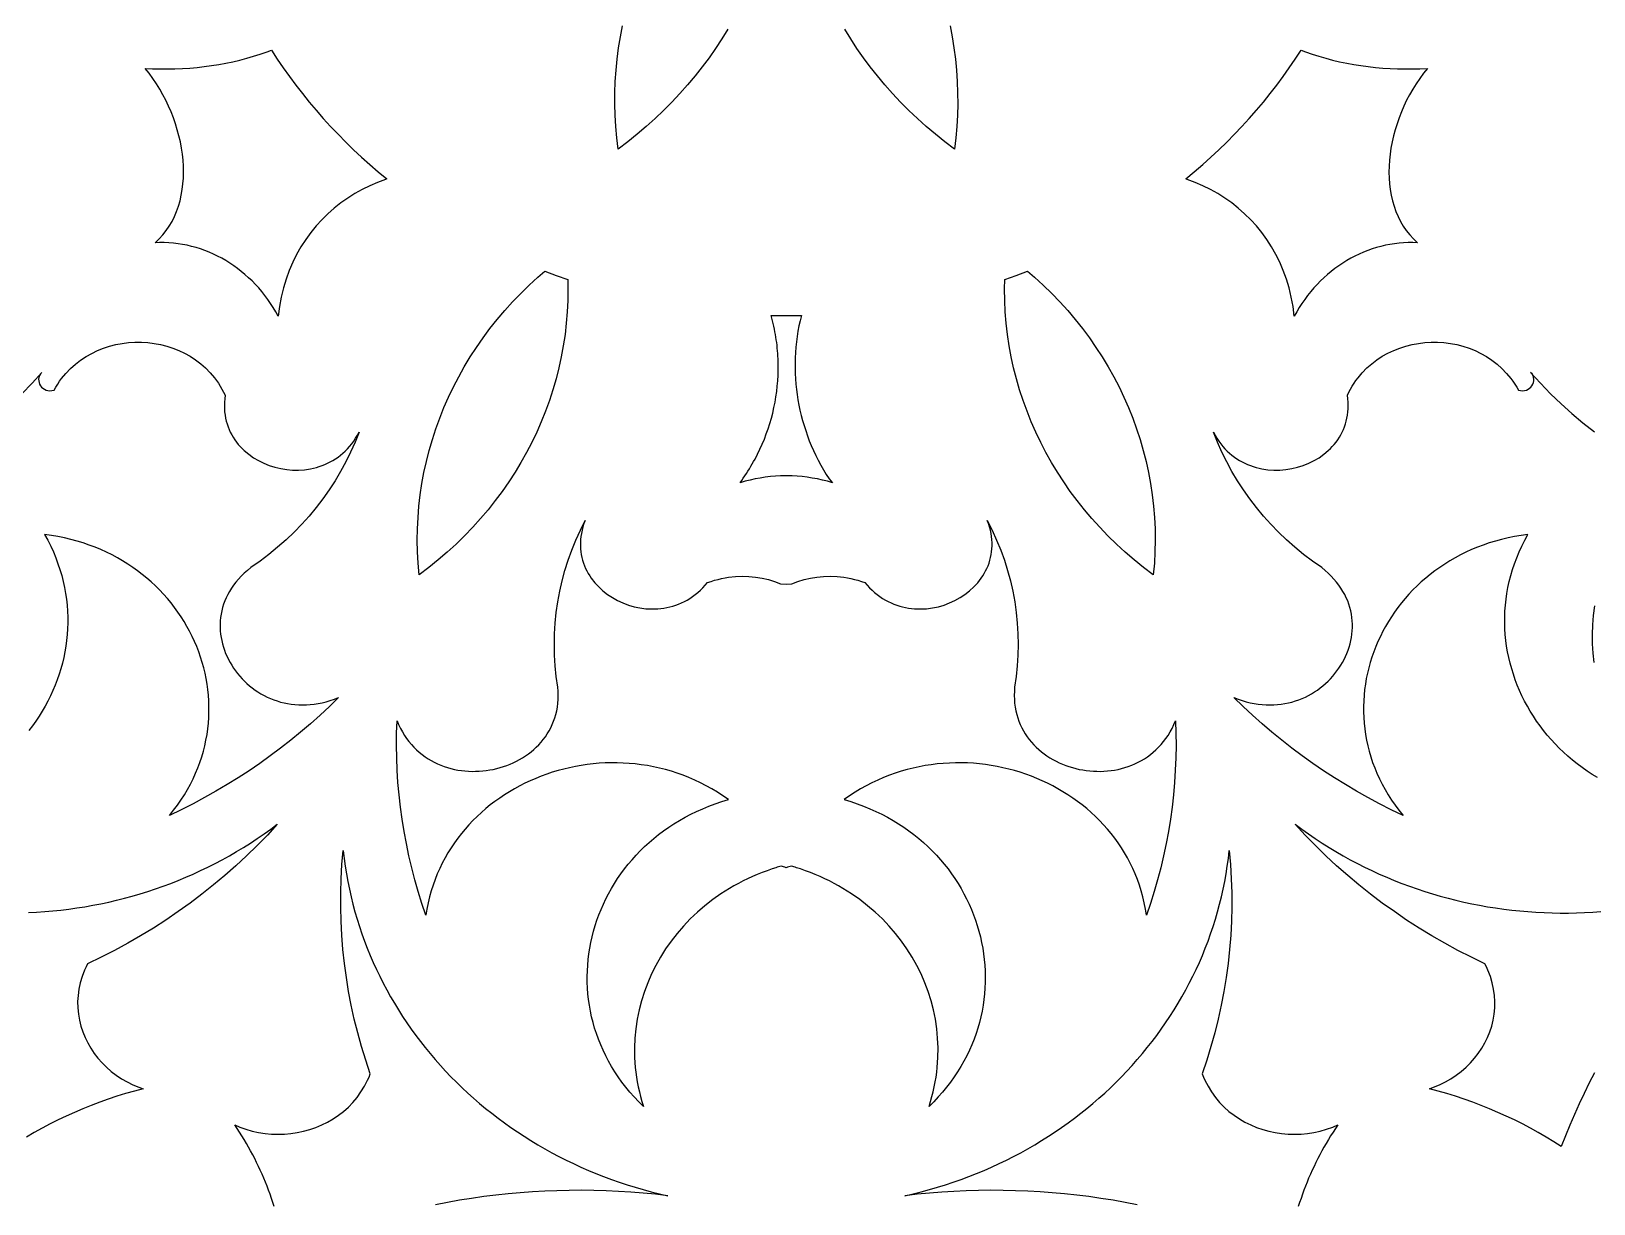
# Model space of a CAD drawing. Extents: x 2430 to 3430, y -1053 to 947.
# Drawn here: x 2784.1 to 3085.1, y 513.4 to 739.2 of the extents above; entities that cross this region are included whole.
import ezdxf

# ---------------------------------------------------------------- set-up
doc = ezdxf.new("R2010")
doc.units = 0
doc.layers.add('LAYER_1', color=18, linetype='CONTINUOUS')

msp = doc.modelspace()

# ---------------------------------------------------------------- linework, layer by layer
at = {"layer": 'LAYER_1'}
for points in [[(2918.28, 739.63), (2917.14, 737.77), (2915.94, 735.94), (2914.68, 734.14), (2913.37, 732.37), (2911.99, 730.63), (2910.56, 728.92), (2909.08, 727.24), (2907.54, 725.6), (2905.94, 723.99), (2904.29, 722.42), (2902.59, 720.89), (2900.83, 719.4), (2899.02, 717.95), (2897.16, 716.54), (2896.9, 718.71), (2896.71, 720.88), (2896.58, 723.05), (2896.53, 725.23), (2896.54, 727.4), (2896.62, 729.57), (2896.76, 731.73), (2896.98, 733.89), (2897.26, 736.04), (2897.6, 738.18), (2898.01, 740.31)], [(2961.11, 740.31), (2961.52, 738.18), (2961.86, 736.04), (2962.14, 733.89), (2962.35, 731.73), (2962.5, 729.57), (2962.58, 727.4), (2962.59, 725.23), (2962.54, 723.05), (2962.41, 720.88), (2962.22, 718.71), (2961.96, 716.54), (2960.1, 717.95), (2958.29, 719.4), (2956.53, 720.89), (2954.83, 722.42), (2953.18, 723.99), (2951.58, 725.6), (2950.04, 727.24), (2948.55, 728.92), (2947.12, 730.63), (2945.75, 732.37), (2944.44, 734.14), (2943.18, 735.94), (2941.98, 737.77), (2940.84, 739.63)], [(2782.31, 669.43), (2784.27, 671.45), (2786.15, 673.54), (2785.89, 673.23), (2785.7, 672.91), (2785.58, 672.58), (2785.53, 672.24), (2785.54, 671.9), (2785.61, 671.58), (2785.72, 671.27), (2785.89, 670.97), (2786.11, 670.71), (2786.36, 670.48), (2786.65, 670.28), (2786.97, 670.14), (2787.32, 670.04), (2787.7, 670), (2788.1, 670.02), (2788.51, 670.11), (2788.84, 670.7), (2789.2, 671.27), (2789.57, 671.82), (2789.96, 672.35), (2790.79, 673.35), (2791.68, 674.28), (2792.62, 675.12), (2793.62, 675.89), (2794.66, 676.58), (2795.75, 677.2), (2796.87, 677.74), (2798.02, 678.2), (2799.2, 678.58), (2800.4, 678.89), (2801.62, 679.12), (2802.85, 679.27), (2804.08, 679.35), (2805.32, 679.35), (2806.56, 679.27), (2807.79, 679.12), (2809, 678.9), (2810.2, 678.59), (2811.38, 678.22), (2812.53, 677.76), (2813.64, 677.24), (2814.73, 676.63), (2815.77, 675.96), (2816.76, 675.2), (2817.7, 674.38), (2818.58, 673.48), (2819.41, 672.5), (2819.8, 671.98), (2820.17, 671.45), (2820.52, 670.9), (2820.85, 670.33), (2821.17, 669.74), (2821.46, 669.13), (2821.38, 668.46), (2821.33, 667.81), (2821.31, 667.16), (2821.32, 666.54), (2821.36, 665.92), (2821.44, 665.32), (2821.54, 664.73), (2821.67, 664.16), (2821.83, 663.6), (2822.02, 663.05), (2822.23, 662.52), (2822.46, 662.01), (2822.72, 661.51), (2823.01, 661.03), (2823.31, 660.56), (2823.64, 660.11), (2823.99, 659.67), (2824.35, 659.25), (2824.74, 658.85), (2825.14, 658.47), (2826, 657.75), (2826.92, 657.1), (2827.89, 656.53), (2828.91, 656.03), (2829.97, 655.6), (2831.06, 655.26), (2832.18, 655), (2833.32, 654.81), (2834.46, 654.72), (2835.62, 654.71), (2836.77, 654.79), (2837.91, 654.96), (2838.47, 655.07), (2839.03, 655.22), (2839.58, 655.38), (2840.13, 655.57), (2840.67, 655.79), (2841.2, 656.02), (2841.72, 656.29), (2842.23, 656.57), (2842.73, 656.88), (2843.22, 657.22), (2843.7, 657.58), (2844.16, 657.97), (2844.61, 658.39), (2845.04, 658.83), (2845.45, 659.29), (2845.85, 659.79), (2846.23, 660.31), (2846.59, 660.86), (2846.93, 661.43), (2847.25, 662.04), (2846.48, 660.09), (2845.63, 658.17), (2844.7, 656.29), (2843.7, 654.45), (2842.63, 652.65), (2841.48, 650.89), (2840.27, 649.17), (2838.98, 647.5), (2837.63, 645.87), (2836.21, 644.29), (2834.73, 642.76), (2833.19, 641.28), (2831.58, 639.85), (2829.91, 638.48), (2828.19, 637.17), (2826.41, 635.92), (2825.75, 635.39), (2825.14, 634.85), (2824.57, 634.29), (2824.04, 633.73), (2823.55, 633.15), (2823.1, 632.56), (2822.68, 631.97), (2822.31, 631.36), (2821.97, 630.75), (2821.67, 630.13), (2821.4, 629.5), (2821.17, 628.87), (2820.97, 628.24), (2820.81, 627.6), (2820.69, 626.96), (2820.59, 626.32), (2820.53, 625.67), (2820.5, 625.03), (2820.5, 624.39), (2820.53, 623.75), (2820.59, 623.12), (2820.68, 622.48), (2820.8, 621.86), (2820.95, 621.23), (2821.13, 620.62), (2821.33, 620.01), (2821.56, 619.41), (2821.82, 618.82), (2822.1, 618.24), (2822.4, 617.67), (2822.73, 617.11), (2823.09, 616.56), (2823.46, 616.03), (2823.86, 615.51), (2824.28, 615.01), (2824.72, 614.52), (2825.19, 614.05), (2825.67, 613.6), (2826.17, 613.16), (2826.69, 612.75), (2827.23, 612.35), (2827.79, 611.98), (2828.36, 611.63), (2828.95, 611.3), (2829.56, 611), (2830.18, 610.72), (2830.82, 610.47), (2831.47, 610.24), (2832.13, 610.04), (2832.81, 609.87), (2833.5, 609.73), (2834.2, 609.61), (2834.91, 609.53), (2835.63, 609.48), (2836.37, 609.47), (2837.11, 609.48), (2837.86, 609.54), (2838.62, 609.62), (2839.39, 609.74), (2840.16, 609.9), (2840.94, 610.1), (2841.72, 610.34), (2842.52, 610.61), (2843.31, 610.93), (2841.55, 609.2), (2839.74, 607.51), (2837.9, 605.86), (2836.01, 604.25), (2834.09, 602.68), (2832.14, 601.15), (2830.15, 599.66), (2828.12, 598.22), (2826.06, 596.81), (2823.97, 595.45), (2821.84, 594.13), (2819.68, 592.86), (2817.49, 591.63), (2815.27, 590.44), (2813.02, 589.3), (2810.74, 588.21), (2811.52, 589.18), (2812.26, 590.16), (2812.95, 591.16), (2813.6, 592.17), (2814.21, 593.19), (2814.77, 594.22), (2815.29, 595.26), (2815.77, 596.31), (2816.2, 597.36), (2816.6, 598.42), (2816.95, 599.49), (2817.27, 600.56), (2817.54, 601.63), (2817.77, 602.71), (2817.97, 603.79), (2818.12, 604.88), (2818.24, 605.96), (2818.31, 607.04), (2818.35, 608.12), (2818.35, 609.2), (2818.32, 610.28), (2818.25, 611.35), (2818.14, 612.42), (2817.99, 613.48), (2817.81, 614.54), (2817.59, 615.59), (2817.34, 616.64), (2817.05, 617.67), (2816.73, 618.7), (2816.38, 619.71), (2815.99, 620.72), (2815.57, 621.71), (2815.11, 622.69), (2814.62, 623.66), (2814.1, 624.61), (2813.55, 625.55), (2812.97, 626.47), (2812.36, 627.37), (2811.71, 628.26), (2811.04, 629.13), (2810.33, 629.98), (2809.6, 630.81), (2808.83, 631.62), (2808.04, 632.4), (2807.22, 633.17), (2806.37, 633.91), (2805.49, 634.63), (2804.59, 635.32), (2803.66, 635.98), (2802.7, 636.62), (2801.71, 637.23), (2800.7, 637.82), (2799.67, 638.37), (2798.61, 638.9), (2797.52, 639.39), (2796.41, 639.85), (2795.28, 640.28), (2794.12, 640.68), (2792.94, 641.04), (2791.73, 641.37), (2790.51, 641.66), (2789.26, 641.91), (2787.99, 642.13), (2786.69, 642.31), (2787.3, 641.19), (2787.86, 640.07), (2788.37, 638.94), (2788.84, 637.81), (2789.26, 636.68), (2789.64, 635.54), (2789.97, 634.4), (2790.26, 633.25), (2790.51, 632.11), (2790.72, 630.97), (2790.89, 629.83), (2791.01, 628.68), (2791.1, 627.55), (2791.14, 626.41), (2791.14, 625.28), (2791.11, 624.15), (2791.03, 623.03), (2790.92, 621.91), (2790.77, 620.8), (2790.59, 619.7), (2790.36, 618.6), (2790.1, 617.52), (2789.81, 616.44), (2789.48, 615.38), (2789.11, 614.32), (2788.71, 613.28), (2788.28, 612.25), (2787.82, 611.24), (2787.32, 610.23), (2786.78, 609.25), (2786.22, 608.28), (2785.63, 607.32), (2785, 606.38), (2784.35, 605.46), (2783.66, 604.56)], [(3085.82, 595.47), (3084.82, 596.09), (3083.84, 596.74), (3082.88, 597.41), (3081.95, 598.11), (3081.04, 598.84), (3080.16, 599.59), (3079.31, 600.36), (3078.48, 601.16), (3077.68, 601.98), (3076.91, 602.82), (3076.17, 603.68), (3075.46, 604.56), (3074.77, 605.46), (3074.12, 606.38), (3073.49, 607.32), (3072.9, 608.28), (3072.33, 609.25), (3071.8, 610.23), (3071.3, 611.24), (3070.84, 612.25), (3070.4, 613.28), (3070, 614.32), (3069.64, 615.38), (3069.31, 616.44), (3069.01, 617.52), (3068.75, 618.6), (3068.53, 619.7), (3068.34, 620.8), (3068.2, 621.91), (3068.08, 623.03), (3068.01, 624.15), (3067.97, 625.28), (3067.98, 626.41), (3068.02, 627.55), (3068.11, 628.68), (3068.23, 629.83), (3068.4, 630.97), (3068.6, 632.11), (3068.85, 633.25), (3069.15, 634.4), (3069.48, 635.54), (3069.86, 636.68), (3070.28, 637.81), (3070.75, 638.94), (3071.26, 640.07), (3071.82, 641.19), (3072.42, 642.31), (3071.13, 642.13), (3069.86, 641.91), (3068.61, 641.66), (3067.38, 641.37), (3066.18, 641.04), (3065, 640.68), (3063.84, 640.28), (3062.71, 639.85), (3061.6, 639.39), (3060.51, 638.9), (3059.45, 638.37), (3058.41, 637.82), (3057.4, 637.23), (3056.42, 636.62), (3055.46, 635.98), (3054.53, 635.32), (3053.63, 634.63), (3052.75, 633.91), (3051.9, 633.17), (3051.08, 632.4), (3050.28, 631.62), (3049.52, 630.81), (3048.79, 629.98), (3048.08, 629.13), (3047.41, 628.26), (3046.76, 627.37), (3046.15, 626.47), (3045.57, 625.55), (3045.01, 624.61), (3044.49, 623.66), (3044.01, 622.69), (3043.55, 621.71), (3043.13, 620.72), (3042.74, 619.71), (3042.39, 618.7), (3042.06, 617.67), (3041.78, 616.64), (3041.53, 615.59), (3041.31, 614.54), (3041.13, 613.48), (3040.98, 612.42), (3040.87, 611.35), (3040.8, 610.28), (3040.76, 609.2), (3040.77, 608.12), (3040.81, 607.04), (3040.88, 605.96), (3041, 604.88), (3041.15, 603.79), (3041.35, 602.71), (3041.58, 601.63), (3041.85, 600.56), (3042.17, 599.49), (3042.52, 598.42), (3042.92, 597.36), (3043.35, 596.31), (3043.83, 595.26), (3044.35, 594.22), (3044.91, 593.19), (3045.52, 592.17), (3046.17, 591.16), (3046.86, 590.16), (3047.6, 589.18), (3048.38, 588.21), (3046.1, 589.3), (3043.85, 590.44), (3041.63, 591.63), (3039.44, 592.86), (3037.28, 594.13), (3035.15, 595.45), (3033.06, 596.81), (3031, 598.22), (3028.97, 599.66), (3026.98, 601.15), (3025.02, 602.68), (3023.1, 604.25), (3021.22, 605.86), (3019.38, 607.51), (3017.57, 609.2), (3015.81, 610.93), (3016.6, 610.61), (3017.39, 610.34), (3018.18, 610.1), (3018.96, 609.9), (3019.73, 609.74), (3020.5, 609.62), (3021.26, 609.54), (3022.01, 609.48), (3022.75, 609.47), (3023.48, 609.48), (3024.21, 609.53), (3024.92, 609.61), (3025.62, 609.73), (3026.31, 609.87), (3026.99, 610.04), (3027.65, 610.24), (3028.3, 610.47), (3028.94, 610.72), (3029.56, 611), (3030.16, 611.3), (3030.75, 611.63), (3031.33, 611.98), (3031.89, 612.35), (3032.42, 612.75), (3032.95, 613.16), (3033.45, 613.6), (3033.93, 614.05), (3034.39, 614.52), (3034.84, 615.01), (3035.26, 615.51), (3035.66, 616.03), (3036.03, 616.56), (3036.39, 617.11), (3036.72, 617.67), (3037.02, 618.24), (3037.3, 618.82), (3037.56, 619.41), (3037.79, 620.01), (3037.99, 620.62), (3038.17, 621.23), (3038.32, 621.86), (3038.44, 622.48), (3038.53, 623.12), (3038.59, 623.75), (3038.62, 624.39), (3038.62, 625.03), (3038.59, 625.67), (3038.53, 626.32), (3038.43, 626.96), (3038.3, 627.6), (3038.14, 628.24), (3037.95, 628.87), (3037.72, 629.5), (3037.45, 630.13), (3037.15, 630.75), (3036.81, 631.36), (3036.43, 631.97), (3036.02, 632.56), (3035.57, 633.15), (3035.08, 633.73), (3034.55, 634.29), (3033.98, 634.85), (3033.37, 635.39), (3032.71, 635.92), (3030.93, 637.17), (3029.2, 638.48), (3027.54, 639.85), (3025.93, 641.28), (3024.39, 642.76), (3022.91, 644.29), (3021.49, 645.87), (3020.14, 647.5), (3018.85, 649.17), (3017.64, 650.89), (3016.49, 652.65), (3015.42, 654.45), (3014.42, 656.29), (3013.49, 658.17), (3012.64, 660.09), (3011.87, 662.04), (3012.19, 661.43), (3012.53, 660.86), (3012.89, 660.31), (3013.27, 659.79), (3013.66, 659.29), (3014.08, 658.83), (3014.51, 658.39), (3014.96, 657.97), (3015.42, 657.58), (3015.9, 657.22), (3016.38, 656.88), (3016.88, 656.57), (3017.39, 656.29), (3017.92, 656.02), (3018.45, 655.79), (3018.99, 655.57), (3019.53, 655.38), (3020.09, 655.22), (3020.65, 655.07), (3021.21, 654.96), (3022.35, 654.79), (3023.5, 654.71), (3024.65, 654.72), (3025.8, 654.81), (3026.94, 655), (3028.06, 655.26), (3029.15, 655.6), (3030.21, 656.03), (3031.23, 656.53), (3032.2, 657.1), (3033.12, 657.75), (3033.97, 658.47), (3034.38, 658.85), (3034.76, 659.25), (3035.13, 659.67), (3035.48, 660.11), (3035.8, 660.56), (3036.11, 661.03), (3036.39, 661.51), (3036.65, 662.01), (3036.89, 662.52), (3037.1, 663.05), (3037.29, 663.6), (3037.45, 664.16), (3037.58, 664.73), (3037.68, 665.32), (3037.76, 665.92), (3037.8, 666.54), (3037.81, 667.16), (3037.79, 667.81), (3037.74, 668.46), (3037.66, 669.13), (3037.95, 669.74), (3038.27, 670.33), (3038.6, 670.9), (3038.95, 671.45), (3039.32, 671.98), (3039.71, 672.5), (3040.53, 673.48), (3041.42, 674.38), (3042.36, 675.2), (3043.35, 675.96), (3044.39, 676.63), (3045.47, 677.24), (3046.59, 677.76), (3047.74, 678.22), (3048.92, 678.59), (3050.12, 678.9), (3051.33, 679.12), (3052.56, 679.27), (3053.8, 679.35), (3055.04, 679.35), (3056.27, 679.27), (3057.5, 679.12), (3058.72, 678.89), (3059.92, 678.58), (3061.1, 678.2), (3062.25, 677.74), (3063.37, 677.2), (3064.46, 676.58), (3065.5, 675.89), (3066.49, 675.12), (3067.44, 674.28), (3068.33, 673.35), (3069.16, 672.35), (3069.55, 671.82), (3069.92, 671.27), (3070.28, 670.7), (3070.61, 670.11), (3071.02, 670.02), (3071.42, 670), (3071.79, 670.04), (3072.14, 670.14), (3072.47, 670.28), (3072.76, 670.48), (3073.01, 670.71), (3073.22, 670.97), (3073.39, 671.27), (3073.51, 671.58), (3073.58, 671.9), (3073.59, 672.24), (3073.53, 672.58), (3073.42, 672.91), (3073.23, 673.23), (3072.96, 673.54), (3074.85, 671.45), (3076.81, 669.43), (3078.82, 667.48), (3080.9, 665.6), (3083.04, 663.79), (3085.24, 662.06)], [(3085.29, 628.56), (3085.02, 626.73), (3084.86, 624.9), (3084.79, 623.07), (3084.82, 621.25), (3084.94, 619.43), (3085.16, 617.62)], [(2783.58, 569.47), (2785.14, 569.55), (2786.7, 569.66), (2788.25, 569.79), (2789.8, 569.96), (2791.35, 570.15), (2792.9, 570.37), (2794.44, 570.61), (2795.97, 570.88), (2797.51, 571.19), (2799.03, 571.51), (2800.55, 571.87), (2802.06, 572.25), (2803.57, 572.66), (2805.06, 573.1), (2806.55, 573.56), (2808.04, 574.05), (2809.51, 574.57), (2810.97, 575.11), (2812.43, 575.68), (2813.87, 576.28), (2815.3, 576.91), (2816.73, 577.56), (2818.14, 578.24), (2819.53, 578.94), (2820.92, 579.67), (2822.29, 580.43), (2823.65, 581.22), (2825, 582.03), (2826.33, 582.87), (2827.65, 583.73), (2828.95, 584.63), (2830.24, 585.54), (2831.51, 586.49), (2829.6, 584.42), (2827.63, 582.39), (2825.6, 580.42), (2823.53, 578.5), (2821.4, 576.62), (2819.23, 574.8), (2817, 573.03), (2814.73, 571.32), (2812.41, 569.66), (2810.04, 568.05), (2807.64, 566.5), (2805.18, 565.01), (2802.69, 563.58), (2800.15, 562.2), (2797.58, 560.88), (2794.97, 559.62), (2794.66, 559.02), (2794.39, 558.41), (2793.92, 557.19), (2793.55, 555.97), (2793.29, 554.75), (2793.12, 553.53), (2793.05, 552.32), (2793.07, 551.13), (2793.18, 549.94), (2793.38, 548.78), (2793.66, 547.63), (2794.03, 546.52), (2794.47, 545.43), (2794.98, 544.37), (2795.57, 543.35), (2796.23, 542.36), (2796.96, 541.42), (2797.75, 540.52), (2798.6, 539.68), (2799.51, 538.88), (2800.48, 538.14), (2801.5, 537.47), (2802.57, 536.85), (2803.68, 536.3), (2804.84, 535.82), (2805.67, 535.54), (2803.97, 535.09), (2802.28, 534.61), (2800.61, 534.09), (2798.95, 533.54), (2797.3, 532.95), (2795.67, 532.34), (2794.05, 531.69), (2792.45, 531), (2790.86, 530.29), (2789.29, 529.54), (2787.74, 528.76), (2786.2, 527.95), (2784.69, 527.11), (2783.19, 526.23)], [(3085.29, 538.64), (3084.26, 536.66), (3083.26, 534.66), (3082.3, 532.64), (3081.39, 530.6), (3080.51, 528.55), (3079.67, 526.48), (3078.87, 524.39), (3077.41, 525.33), (3075.93, 526.23), (3074.43, 527.11), (3072.91, 527.95), (3071.38, 528.76), (3069.83, 529.54), (3068.26, 530.29), (3066.67, 531), (3065.07, 531.69), (3063.45, 532.34), (3061.82, 532.95), (3060.17, 533.54), (3058.51, 534.09), (3056.84, 534.61), (3055.15, 535.09), (3053.45, 535.54), (3054.27, 535.82), (3055.43, 536.3), (3056.55, 536.85), (3057.62, 537.47), (3058.64, 538.14), (3059.6, 538.88), (3060.52, 539.68), (3061.37, 540.52), (3062.16, 541.42), (3062.88, 542.36), (3063.54, 543.35), (3064.13, 544.37), (3064.65, 545.43), (3065.09, 546.52), (3065.46, 547.63), (3065.74, 548.78), (3065.94, 549.94), (3066.05, 551.13), (3066.07, 552.32), (3066, 553.53), (3065.83, 554.75), (3065.57, 555.97), (3065.2, 557.19), (3064.73, 558.41), (3064.45, 559.02), (3064.15, 559.62), (3061.54, 560.88), (3058.96, 562.2), (3056.43, 563.58), (3053.93, 565.01), (3051.48, 566.5), (3049.07, 568.05), (3046.71, 569.66), (3044.39, 571.32), (3042.12, 573.03), (3039.89, 574.8), (3037.72, 576.62), (3035.59, 578.5), (3033.51, 580.42), (3031.49, 582.39), (3029.52, 584.42), (3027.61, 586.49), (3028.88, 585.54), (3030.16, 584.63), (3031.47, 583.73), (3032.78, 582.87), (3034.12, 582.03), (3035.46, 581.22), (3036.82, 580.43), (3038.2, 579.67), (3039.58, 578.94), (3040.98, 578.24), (3042.39, 577.56), (3043.81, 576.91), (3045.25, 576.28), (3046.69, 575.68), (3048.15, 575.11), (3049.61, 574.57), (3051.08, 574.05), (3052.56, 573.56), (3054.05, 573.1), (3055.55, 572.66), (3057.06, 572.25), (3058.57, 571.87), (3060.09, 571.51), (3061.61, 571.19), (3063.14, 570.88), (3064.68, 570.61), (3066.22, 570.37), (3067.77, 570.15), (3069.31, 569.96), (3070.87, 569.79), (3072.42, 569.66), (3073.98, 569.55), (3075.54, 569.47), (3077.1, 569.42), (3078.66, 569.39), (3080.23, 569.39), (3081.79, 569.42), (3083.36, 569.48), (3084.92, 569.56), (3086.48, 569.68)], [(2830.9, 512.84), (2830.65, 513.63), (2830.39, 514.42), (2830.12, 515.21), (2829.84, 515.99), (2829.54, 516.77), (2829.23, 517.54), (2828.91, 518.31), (2828.58, 519.08), (2828.24, 519.84), (2827.89, 520.59), (2827.53, 521.35), (2827.15, 522.09), (2826.77, 522.84), (2826.37, 523.57), (2825.97, 524.31), (2825.55, 525.03), (2825.12, 525.76), (2824.68, 526.47), (2824.23, 527.18), (2823.77, 527.89), (2823.3, 528.59), (2824.29, 528.16), (2825.47, 527.73), (2826.68, 527.38), (2827.9, 527.11), (2829.14, 526.92), (2830.38, 526.81), (2831.63, 526.77), (2832.88, 526.8), (2834.12, 526.91), (2835.35, 527.1), (2836.56, 527.36), (2837.76, 527.69), (2838.93, 528.09), (2840.08, 528.57), (2841.19, 529.12), (2842.26, 529.74), (2843.29, 530.43), (2844.27, 531.19), (2845.2, 532.02), (2846.07, 532.92), (2846.88, 533.89), (2847.63, 534.92), (2848.31, 536.02), (2848.91, 537.19), (2849.18, 537.8), (2849.43, 538.43), (2848.55, 541.03), (2847.74, 543.66), (2847, 546.3), (2846.34, 548.95), (2845.76, 551.62), (2845.24, 554.3), (2844.81, 556.99), (2844.44, 559.69), (2844.15, 562.39), (2843.93, 565.1), (2843.79, 567.82), (2843.73, 570.54), (2843.73, 573.26), (2843.82, 575.98), (2843.97, 578.71), (2844.21, 581.43), (2844.38, 579.92), (2844.59, 578.43), (2844.82, 576.94), (2845.09, 575.47), (2845.39, 574), (2845.72, 572.54), (2846.07, 571.09), (2846.46, 569.65), (2846.88, 568.22), (2847.32, 566.8), (2847.8, 565.4), (2848.3, 564), (2848.83, 562.62), (2849.39, 561.24), (2849.98, 559.88), (2850.6, 558.54), (2851.24, 557.2), (2851.91, 555.88), (2852.6, 554.57), (2853.33, 553.28), (2854.07, 552), (2854.85, 550.73), (2855.65, 549.48), (2856.47, 548.25), (2857.32, 547.03), (2858.19, 545.82), (2859.09, 544.64), (2860.01, 543.47), (2860.96, 542.31), (2861.92, 541.17), (2862.92, 540.05), (2863.93, 538.95), (2864.97, 537.87), (2866.03, 536.8), (2867.11, 535.75), (2868.21, 534.72), (2869.33, 533.72), (2870.48, 532.73), (2871.65, 531.76), (2872.83, 530.81), (2874.04, 529.88), (2875.27, 528.97), (2876.51, 528.09), (2877.78, 527.22), (2879.06, 526.38), (2880.37, 525.56), (2881.69, 524.76), (2883.03, 523.99), (2884.39, 523.23), (2885.77, 522.51), (2887.16, 521.8), (2888.57, 521.12), (2890, 520.46), (2891.44, 519.83), (2892.9, 519.23), (2894.38, 518.65), (2895.87, 518.09), (2897.38, 517.56), (2898.9, 517.06), (2900.44, 516.58), (2901.99, 516.14), (2903.55, 515.71), (2905.13, 515.32), (2906.73, 514.95), (2904.36, 515.22), (2901.99, 515.45), (2899.62, 515.63), (2897.24, 515.78), (2894.87, 515.89), (2892.5, 515.95), (2890.13, 515.98), (2887.76, 515.96), (2885.39, 515.91), (2883.03, 515.82), (2880.67, 515.68), (2878.31, 515.51), (2875.96, 515.3), (2873.61, 515.05), (2871.27, 514.76), (2868.93, 514.43), (2866.61, 514.06), (2864.28, 513.65), (2861.97, 513.21)], [(2997.15, 513.21), (2994.83, 513.65), (2992.51, 514.06), (2990.18, 514.43), (2987.85, 514.76), (2985.51, 515.05), (2983.16, 515.3), (2980.81, 515.51), (2978.45, 515.68), (2976.09, 515.82), (2973.72, 515.91), (2971.36, 515.96), (2968.99, 515.98), (2966.62, 515.95), (2964.25, 515.89), (2961.87, 515.78), (2959.5, 515.63), (2957.13, 515.45), (2954.76, 515.22), (2952.39, 514.95), (2953.99, 515.32), (2955.57, 515.71), (2957.13, 516.14), (2958.68, 516.58), (2960.22, 517.06), (2961.74, 517.56), (2963.25, 518.09), (2964.74, 518.65), (2966.22, 519.23), (2967.68, 519.83), (2969.12, 520.46), (2970.55, 521.12), (2971.96, 521.8), (2973.35, 522.51), (2974.73, 523.23), (2976.09, 523.99), (2977.43, 524.76), (2978.75, 525.56), (2980.05, 526.38), (2981.34, 527.22), (2982.6, 528.09), (2983.85, 528.97), (2985.08, 529.88), (2986.29, 530.81), (2987.47, 531.76), (2988.64, 532.73), (2989.78, 533.72), (2990.91, 534.72), (2992.01, 535.75), (2993.09, 536.8), (2994.15, 537.87), (2995.19, 538.95), (2996.2, 540.05), (2997.19, 541.17), (2998.16, 542.31), (2999.11, 543.47), (3000.03, 544.64), (3000.93, 545.82), (3001.8, 547.03), (3002.65, 548.25), (3003.47, 549.48), (3004.27, 550.73), (3005.04, 552), (3005.79, 553.28), (3006.51, 554.57), (3007.21, 555.88), (3007.88, 557.2), (3008.52, 558.54), (3009.14, 559.88), (3009.72, 561.24), (3010.28, 562.62), (3010.82, 564), (3011.32, 565.4), (3011.79, 566.8), (3012.24, 568.22), (3012.66, 569.65), (3013.04, 571.09), (3013.4, 572.54), (3013.73, 574), (3014.03, 575.47), (3014.3, 576.94), (3014.53, 578.43), (3014.74, 579.92), (3014.91, 581.43), (3015.14, 578.71), (3015.3, 575.98), (3015.38, 573.26), (3015.39, 570.54), (3015.33, 567.82), (3015.18, 565.1), (3014.97, 562.39), (3014.68, 559.69), (3014.31, 556.99), (3013.87, 554.3), (3013.36, 551.62), (3012.77, 548.95), (3012.11, 546.3), (3011.38, 543.66), (3010.57, 541.03), (3009.69, 538.43), (3009.94, 537.8), (3010.21, 537.19), (3010.81, 536.02), (3011.49, 534.92), (3012.23, 533.89), (3013.05, 532.92), (3013.92, 532.02), (3014.85, 531.19), (3015.83, 530.43), (3016.86, 529.74), (3017.93, 529.12), (3019.04, 528.57), (3020.18, 528.09), (3021.36, 527.69), (3022.55, 527.36), (3023.77, 527.1), (3025, 526.91), (3026.24, 526.8), (3027.49, 526.77), (3028.74, 526.81), (3029.98, 526.92), (3031.22, 527.11), (3032.44, 527.38), (3033.65, 527.73), (3034.83, 528.16), (3035.82, 528.59), (3035.35, 527.89), (3034.89, 527.18), (3034.44, 526.47), (3034, 525.76), (3033.57, 525.03), (3033.15, 524.31), (3032.75, 523.57), (3032.35, 522.84), (3031.96, 522.09), (3031.59, 521.35), (3031.23, 520.59), (3030.87, 519.84), (3030.53, 519.08), (3030.2, 518.31), (3029.89, 517.54), (3029.58, 516.77), (3029.28, 515.99), (3029, 515.21), (3028.73, 514.42), (3028.46, 513.63), (3028.21, 512.84)]]:
    msp.add_lwpolyline(points, dxfattribs=at)
for points in [[(2831.49, 733.9), (2832.65, 732.2), (2833.84, 730.52), (2835.07, 728.86), (2836.34, 727.23), (2837.64, 725.61), (2838.98, 724.02), (2840.36, 722.45), (2841.76, 720.91), (2843.21, 719.39), (2844.69, 717.89), (2846.2, 716.42), (2847.75, 714.97), (2849.33, 713.55), (2850.94, 712.16), (2852.59, 710.79), (2852.34, 710.71), (2850.81, 710.14), (2849.31, 709.49), (2847.85, 708.77), (2846.44, 707.98), (2845.07, 707.11), (2843.74, 706.17), (2842.47, 705.17), (2841.25, 704.1), (2840.09, 702.95), (2838.99, 701.75), (2837.95, 700.47), (2836.98, 699.14), (2836.07, 697.73), (2835.24, 696.27), (2834.48, 694.74), (2833.8, 693.16), (2833.2, 691.51), (2832.69, 689.81), (2832.26, 688.05), (2831.92, 686.23), (2831.67, 684.35), (2831.21, 685.2), (2830.73, 686.02), (2830.21, 686.82), (2829.68, 687.6), (2829.11, 688.35), (2828.53, 689.09), (2827.92, 689.8), (2827.29, 690.48), (2826.64, 691.15), (2825.97, 691.78), (2825.28, 692.39), (2824.58, 692.98), (2823.85, 693.54), (2823.11, 694.07), (2822.36, 694.58), (2821.59, 695.06), (2820.8, 695.51), (2820.01, 695.93), (2819.2, 696.32), (2818.37, 696.68), (2817.54, 697.01), (2816.7, 697.31), (2815.85, 697.58), (2815, 697.81), (2814.13, 698.02), (2813.26, 698.19), (2812.38, 698.32), (2811.5, 698.43), (2810.62, 698.5), (2809.73, 698.53), (2808.84, 698.53), (2807.95, 698.49), (2808.73, 699.23), (2809.45, 700.01), (2810.1, 700.84), (2810.7, 701.71), (2811.23, 702.62), (2811.7, 703.57), (2812.12, 704.54), (2812.47, 705.55), (2812.77, 706.59), (2813.01, 707.65), (2813.2, 708.74), (2813.34, 709.84), (2813.42, 710.96), (2813.44, 712.1), (2813.42, 713.25), (2813.35, 714.41), (2813.22, 715.57), (2813.05, 716.74), (2812.83, 717.92), (2812.57, 719.09), (2812.25, 720.25), (2811.9, 721.41), (2811.5, 722.57), (2811.05, 723.71), (2810.56, 724.83), (2810.04, 725.94), (2809.47, 727.03), (2808.86, 728.1), (2808.21, 729.14), (2807.53, 730.16), (2806.8, 731.14), (2806.05, 732.09), (2807.49, 732.03), (2808.93, 731.99), (2810.36, 731.98), (2811.79, 732.01), (2813.22, 732.07), (2814.64, 732.16), (2816.05, 732.28), (2817.45, 732.44), (2818.84, 732.63), (2820.22, 732.85), (2821.59, 733.1), (2822.95, 733.38), (2824.29, 733.7), (2825.62, 734.05), (2826.94, 734.43), (2828.24, 734.84), (2829.53, 735.29), (2830.37, 735.61)], [(3029.59, 735.29), (3030.88, 734.84), (3032.18, 734.43), (3033.49, 734.05), (3034.82, 733.7), (3036.17, 733.38), (3037.53, 733.1), (3038.9, 732.85), (3040.28, 732.63), (3041.67, 732.44), (3043.07, 732.28), (3044.48, 732.16), (3045.9, 732.07), (3047.32, 732.01), (3048.75, 731.98), (3050.19, 731.99), (3051.63, 732.03), (3053.07, 732.09), (3052.31, 731.14), (3051.59, 730.16), (3050.91, 729.14), (3050.26, 728.1), (3049.65, 727.03), (3049.08, 725.94), (3048.55, 724.83), (3048.07, 723.71), (3047.62, 722.57), (3047.22, 721.41), (3046.86, 720.25), (3046.55, 719.09), (3046.28, 717.92), (3046.06, 716.74), (3045.89, 715.57), (3045.77, 714.41), (3045.7, 713.25), (3045.67, 712.1), (3045.7, 710.96), (3045.78, 709.84), (3045.92, 708.74), (3046.1, 707.65), (3046.35, 706.59), (3046.65, 705.55), (3047, 704.54), (3047.42, 703.57), (3047.89, 702.62), (3048.42, 701.71), (3049.01, 700.84), (3049.67, 700.01), (3050.38, 699.23), (3051.16, 698.49), (3050.27, 698.53), (3049.39, 698.53), (3048.5, 698.5), (3047.61, 698.43), (3046.73, 698.32), (3045.86, 698.19), (3044.99, 698.02), (3044.12, 697.81), (3043.27, 697.58), (3042.42, 697.31), (3041.57, 697.01), (3040.74, 696.68), (3039.92, 696.32), (3039.11, 695.93), (3038.32, 695.51), (3037.53, 695.06), (3036.76, 694.58), (3036, 694.07), (3035.26, 693.54), (3034.54, 692.98), (3033.83, 692.39), (3033.14, 691.78), (3032.48, 691.15), (3031.83, 690.48), (3031.2, 689.8), (3030.59, 689.09), (3030, 688.35), (3029.44, 687.6), (3028.9, 686.82), (3028.39, 686.02), (3027.9, 685.2), (3027.44, 684.35), (3027.2, 686.23), (3026.86, 688.05), (3026.43, 689.81), (3025.91, 691.51), (3025.32, 693.16), (3024.64, 694.74), (3023.88, 696.27), (3023.05, 697.73), (3022.14, 699.14), (3021.17, 700.47), (3020.13, 701.75), (3019.03, 702.95), (3017.87, 704.1), (3016.65, 705.17), (3015.38, 706.17), (3014.05, 707.11), (3012.68, 707.98), (3011.27, 708.77), (3009.81, 709.49), (3008.31, 710.14), (3006.78, 710.71), (3006.53, 710.79), (3008.17, 712.16), (3009.79, 713.55), (3011.37, 714.97), (3012.92, 716.42), (3014.43, 717.89), (3015.91, 719.39), (3017.35, 720.91), (3018.76, 722.45), (3020.14, 724.02), (3021.48, 725.61), (3022.78, 727.23), (3024.05, 728.86), (3025.28, 730.52), (3026.47, 732.2), (3027.63, 733.9), (3028.74, 735.61)], [(2885.26, 692.2), (2887.47, 691.41), (2887.51, 689.6), (2887.47, 687.39), (2887.37, 685.2), (2887.19, 683.01), (2886.94, 680.84), (2886.61, 678.68), (2886.22, 676.53), (2885.75, 674.4), (2885.21, 672.29), (2884.6, 670.2), (2883.92, 668.12), (2883.18, 666.07), (2882.37, 664.04), (2881.49, 662.04), (2880.54, 660.06), (2879.53, 658.11), (2878.45, 656.19), (2877.31, 654.3), (2876.11, 652.45), (2874.84, 650.62), (2873.51, 648.84), (2872.12, 647.08), (2870.66, 645.37), (2869.15, 643.69), (2867.58, 642.06), (2865.95, 640.47), (2864.26, 638.92), (2862.51, 637.42), (2860.71, 635.97), (2858.85, 634.56), (2858.65, 636.78), (2858.53, 639), (2858.48, 641.21), (2858.52, 643.41), (2858.62, 645.61), (2858.8, 647.79), (2859.05, 649.96), (2859.38, 652.12), (2859.77, 654.27), (2860.24, 656.4), (2860.78, 658.51), (2861.39, 660.61), (2862.06, 662.68), (2862.81, 664.73), (2863.62, 666.76), (2864.5, 668.76), (2865.45, 670.74), (2866.46, 672.69), (2867.54, 674.61), (2868.68, 676.5), (2869.88, 678.36), (2871.15, 680.18), (2872.48, 681.97), (2873.87, 683.72), (2875.33, 685.43), (2876.84, 687.11), (2878.41, 688.74), (2880.04, 690.33), (2881.73, 691.88), (2883.08, 693.04)], [(2977.38, 691.88), (2979.07, 690.33), (2980.71, 688.74), (2982.28, 687.11), (2983.79, 685.43), (2985.24, 683.72), (2986.64, 681.97), (2987.97, 680.18), (2989.23, 678.36), (2990.44, 676.5), (2991.58, 674.61), (2992.66, 672.69), (2993.67, 670.74), (2994.61, 668.76), (2995.49, 666.76), (2996.31, 664.73), (2997.05, 662.68), (2997.73, 660.61), (2998.34, 658.51), (2998.88, 656.4), (2999.34, 654.27), (2999.74, 652.12), (3000.07, 649.96), (3000.32, 647.79), (3000.5, 645.61), (3000.6, 643.41), (3000.63, 641.21), (3000.59, 639), (3000.47, 636.78), (3000.27, 634.56), (2998.41, 635.97), (2996.61, 637.42), (2994.86, 638.92), (2993.17, 640.47), (2991.54, 642.06), (2989.97, 643.69), (2988.46, 645.37), (2987, 647.08), (2985.61, 648.84), (2984.28, 650.62), (2983.01, 652.45), (2981.81, 654.3), (2980.67, 656.19), (2979.59, 658.11), (2978.58, 660.06), (2977.63, 662.04), (2976.75, 664.04), (2975.94, 666.07), (2975.19, 668.12), (2974.52, 670.2), (2973.91, 672.29), (2973.37, 674.4), (2972.9, 676.53), (2972.51, 678.68), (2972.18, 680.84), (2971.93, 683.01), (2971.75, 685.2), (2971.64, 687.39), (2971.61, 689.6), (2971.65, 691.41), (2973.85, 692.2), (2976.03, 693.04)], [(2932.47, 684.49), (2932.23, 683.48), (2932.01, 682.47), (2931.82, 681.45), (2931.66, 680.44), (2931.52, 679.42), (2931.42, 678.4), (2931.34, 677.38), (2931.28, 676.36), (2931.25, 675.34), (2931.25, 674.32), (2931.28, 673.3), (2931.33, 672.28), (2931.41, 671.27), (2931.52, 670.26), (2931.65, 669.25), (2931.81, 668.24), (2931.99, 667.24), (2932.2, 666.24), (2932.44, 665.25), (2932.7, 664.26), (2932.99, 663.28), (2933.3, 662.31), (2933.64, 661.34), (2934, 660.38), (2934.39, 659.42), (2934.81, 658.48), (2935.25, 657.54), (2935.72, 656.61), (2936.21, 655.69), (2936.73, 654.79), (2937.27, 653.89), (2937.84, 653), (2938.47, 652.27), (2937.5, 652.55), (2936.52, 652.8), (2935.55, 653.01), (2934.57, 653.19), (2933.59, 653.34), (2932.62, 653.46), (2931.65, 653.55), (2930.68, 653.6), (2929.56, 653.61), (2928.44, 653.6), (2927.47, 653.55), (2926.5, 653.46), (2925.52, 653.34), (2924.55, 653.19), (2923.57, 653.01), (2922.59, 652.8), (2921.62, 652.55), (2920.65, 652.27), (2920.97, 652.72), (2921.28, 653.16), (2921.59, 653.61), (2921.89, 654.06), (2922.18, 654.52), (2922.47, 654.98), (2922.74, 655.44), (2923.02, 655.9), (2923.28, 656.37), (2923.54, 656.84), (2924.03, 657.79), (2924.5, 658.75), (2924.94, 659.72), (2925.34, 660.7), (2925.72, 661.69), (2926.08, 662.68), (2926.4, 663.69), (2926.69, 664.7), (2926.96, 665.71), (2927.19, 666.74), (2927.4, 667.77), (2927.58, 668.8), (2927.73, 669.84), (2927.84, 670.88), (2927.93, 671.92), (2927.99, 672.97), (2928.02, 674.02), (2928.02, 674.54), (2928.02, 675.07), (2928.01, 675.59), (2927.99, 676.12), (2927.96, 676.64), (2927.93, 677.17), (2927.89, 677.69), (2927.84, 678.22), (2927.78, 678.75), (2927.72, 679.27), (2927.64, 679.79), (2927.56, 680.32), (2927.48, 680.84), (2927.38, 681.37), (2927.28, 681.89), (2927.17, 682.41), (2927.05, 682.93), (2926.92, 683.45), (2926.79, 683.97), (2926.65, 684.49), (2928.48, 684.47), (2929.56, 684.47), (2930.63, 684.47)], [(2969.23, 643.15), (2970.09, 641.24), (2970.88, 639.31), (2971.58, 637.35), (2972.2, 635.37), (2972.74, 633.38), (2973.2, 631.37), (2973.57, 629.34), (2973.86, 627.3), (2974.07, 625.26), (2974.2, 623.2), (2974.24, 621.14), (2974.19, 619.08), (2974.07, 617.02), (2973.85, 614.96), (2973.56, 612.9), (2973.5, 612.1), (2973.48, 611.31), (2973.5, 610.55), (2973.56, 609.8), (2973.66, 609.07), (2973.79, 608.36), (2973.95, 607.66), (2974.15, 606.99), (2974.38, 606.33), (2974.64, 605.7), (2974.93, 605.08), (2975.25, 604.49), (2975.6, 603.91), (2975.97, 603.35), (2976.37, 602.82), (2976.8, 602.3), (2977.24, 601.81), (2977.71, 601.34), (2978.2, 600.89), (2978.71, 600.46), (2979.24, 600.05), (2979.79, 599.66), (2980.35, 599.3), (2980.93, 598.96), (2981.53, 598.64), (2982.13, 598.35), (2982.75, 598.07), (2983.39, 597.83), (2984.03, 597.6), (2984.68, 597.4), (2985.34, 597.22), (2986, 597.07), (2986.68, 596.95), (2987.35, 596.84), (2988.03, 596.76), (2988.72, 596.71), (2989.4, 596.69), (2990.09, 596.68), (2990.77, 596.71), (2991.46, 596.76), (2992.14, 596.84), (2992.82, 596.94), (2993.49, 597.07), (2994.15, 597.23), (2994.81, 597.41), (2995.46, 597.63), (2996.11, 597.87), (2996.74, 598.14), (2997.36, 598.43), (2997.97, 598.76), (2998.56, 599.11), (2999.14, 599.49), (2999.7, 599.91), (3000.25, 600.35), (3000.78, 600.82), (3001.29, 601.32), (3001.78, 601.85), (3002.25, 602.41), (3002.69, 603), (3003.11, 603.62), (3003.51, 604.28), (3003.89, 604.96), (3004.23, 605.68), (3004.55, 606.42), (3004.63, 604.04), (3004.65, 601.66), (3004.61, 599.29), (3004.51, 596.91), (3004.36, 594.54), (3004.15, 592.18), (3003.88, 589.81), (3003.56, 587.46), (3003.18, 585.11), (3002.75, 582.77), (3002.26, 580.44), (3001.71, 578.12), (3001.11, 575.81), (3000.45, 573.52), (2999.74, 571.23), (2998.97, 568.96), (2998.78, 570.16), (2998.54, 571.34), (2998.27, 572.5), (2997.95, 573.64), (2997.6, 574.75), (2997.21, 575.85), (2996.78, 576.93), (2996.32, 577.98), (2995.82, 579.01), (2995.29, 580.02), (2994.73, 581), (2994.13, 581.96), (2993.5, 582.9), (2992.84, 583.81), (2992.15, 584.7), (2991.43, 585.57), (2990.69, 586.41), (2989.92, 587.22), (2989.12, 588.01), (2988.29, 588.77), (2987.45, 589.5), (2986.57, 590.21), (2985.68, 590.89), (2984.77, 591.55), (2983.83, 592.17), (2982.87, 592.77), (2981.9, 593.34), (2980.91, 593.88), (2979.9, 594.39), (2978.87, 594.87), (2977.83, 595.33), (2976.78, 595.75), (2975.71, 596.14), (2974.62, 596.5), (2973.53, 596.83), (2972.43, 597.13), (2971.31, 597.39), (2970.19, 597.62), (2969.06, 597.83), (2967.92, 597.99), (2966.77, 598.13), (2965.62, 598.23), (2964.47, 598.3), (2963.31, 598.33), (2962.14, 598.33), (2960.98, 598.29), (2959.81, 598.22), (2958.65, 598.11), (2957.48, 597.96), (2956.32, 597.78), (2955.16, 597.57), (2954, 597.31), (2952.85, 597.02), (2951.7, 596.69), (2950.56, 596.32), (2949.43, 595.92), (2948.3, 595.47), (2947.18, 594.99), (2946.07, 594.47), (2944.97, 593.91), (2943.89, 593.3), (2942.81, 592.66), (2941.75, 591.98), (2940.71, 591.25), (2941.98, 590.86), (2943.23, 590.44), (2944.46, 589.98), (2945.65, 589.49), (2946.81, 588.97), (2947.95, 588.42), (2949.06, 587.83), (2950.14, 587.22), (2951.18, 586.58), (2952.2, 585.91), (2953.19, 585.21), (2954.15, 584.49), (2955.08, 583.75), (2955.98, 582.97), (2956.85, 582.18), (2957.68, 581.36), (2958.49, 580.52), (2959.26, 579.66), (2960.01, 578.78), (2960.72, 577.88), (2961.4, 576.96), (2962.04, 576.03), (2962.66, 575.07), (2963.24, 574.11), (2963.79, 573.12), (2964.3, 572.13), (2964.78, 571.11), (2965.23, 570.09), (2965.64, 569.06), (2966.02, 568.01), (2966.37, 566.96), (2966.68, 565.89), (2966.96, 564.82), (2967.2, 563.74), (2967.4, 562.65), (2967.57, 561.56), (2967.71, 560.46), (2967.81, 559.36), (2967.87, 558.26), (2967.9, 557.15), (2967.89, 556.05), (2967.84, 554.94), (2967.76, 553.83), (2967.64, 552.72), (2967.48, 551.62), (2967.28, 550.52), (2967.05, 549.42), (2966.78, 548.33), (2966.47, 547.24), (2966.12, 546.16), (2965.73, 545.08), (2965.31, 544.01), (2964.84, 542.96), (2964.33, 541.91), (2963.79, 540.87), (2963.21, 539.85), (2962.58, 538.83), (2961.92, 537.83), (2961.21, 536.84), (2960.46, 535.87), (2959.68, 534.91), (2958.85, 533.97), (2957.98, 533.05), (2957.07, 532.15), (2957.36, 533.09), (2957.62, 534.03), (2957.86, 534.97), (2958.07, 535.91), (2958.26, 536.85), (2958.41, 537.79), (2958.54, 538.73), (2958.64, 539.67), (2958.72, 540.61), (2958.77, 541.55), (2958.8, 543.41), (2958.72, 545.27), (2958.55, 547.11), (2958.28, 548.93), (2957.91, 550.73), (2957.45, 552.5), (2956.89, 554.25), (2956.25, 555.97), (2955.52, 557.65), (2954.7, 559.3), (2953.79, 560.91), (2952.81, 562.47), (2951.74, 563.99), (2950.59, 565.46), (2949.37, 566.88), (2948.07, 568.25), (2946.69, 569.55), (2945.24, 570.8), (2943.73, 571.98), (2942.14, 573.09), (2940.49, 574.14), (2939.64, 574.63), (2938.77, 575.11), (2937.89, 575.57), (2936.99, 576), (2936.08, 576.42), (2935.15, 576.82), (2934.21, 577.2), (2933.25, 577.55), (2932.28, 577.89), (2931.55, 578.12), (2931.3, 578.2), (2930.56, 578.41), (2929.82, 578.2), (2929.56, 578.12), (2929.56, 578.12), (2929.3, 578.2), (2928.56, 578.41), (2927.82, 578.2), (2927.57, 578.12), (2926.84, 577.89), (2925.86, 577.55), (2924.91, 577.2), (2923.96, 576.82), (2923.04, 576.42), (2922.12, 576), (2921.23, 575.57), (2920.34, 575.11), (2919.48, 574.63), (2918.63, 574.14), (2916.98, 573.09), (2915.39, 571.98), (2913.87, 570.8), (2912.43, 569.55), (2911.05, 568.25), (2909.75, 566.88), (2908.53, 565.46), (2907.38, 563.99), (2906.31, 562.47), (2905.33, 560.91), (2904.42, 559.3), (2903.6, 557.65), (2902.87, 555.97), (2902.23, 554.25), (2901.67, 552.5), (2901.21, 550.73), (2900.84, 548.93), (2900.57, 547.11), (2900.39, 545.27), (2900.32, 543.41), (2900.34, 541.55), (2900.4, 540.61), (2900.47, 539.67), (2900.58, 538.73), (2900.71, 537.79), (2900.86, 536.85), (2901.05, 535.91), (2901.26, 534.97), (2901.49, 534.03), (2901.76, 533.09), (2902.05, 532.15), (2901.14, 533.05), (2900.27, 533.97), (2899.44, 534.91), (2898.65, 535.87), (2897.91, 536.84), (2897.2, 537.83), (2896.54, 538.83), (2895.91, 539.85), (2895.33, 540.87), (2894.78, 541.91), (2894.28, 542.96), (2893.81, 544.01), (2893.39, 545.08), (2893, 546.16), (2892.65, 547.24), (2892.34, 548.33), (2892.07, 549.42), (2891.83, 550.52), (2891.64, 551.62), (2891.48, 552.72), (2891.36, 553.83), (2891.28, 554.94), (2891.23, 556.05), (2891.22, 557.15), (2891.25, 558.26), (2891.31, 559.36), (2891.41, 560.46), (2891.54, 561.56), (2891.71, 562.65), (2891.92, 563.74), (2892.16, 564.82), (2892.44, 565.89), (2892.75, 566.96), (2893.09, 568.01), (2893.47, 569.06), (2893.89, 570.09), (2894.34, 571.11), (2894.82, 572.13), (2895.33, 573.12), (2895.88, 574.11), (2896.46, 575.07), (2897.08, 576.03), (2897.72, 576.96), (2898.4, 577.88), (2899.11, 578.78), (2899.85, 579.66), (2900.63, 580.52), (2901.43, 581.36), (2902.27, 582.18), (2903.14, 582.97), (2904.04, 583.75), (2904.97, 584.49), (2905.92, 585.21), (2906.91, 585.91), (2907.93, 586.58), (2908.98, 587.22), (2910.06, 587.83), (2911.17, 588.42), (2912.3, 588.97), (2913.47, 589.49), (2914.66, 589.98), (2915.88, 590.44), (2917.13, 590.86), (2918.41, 591.25), (2917.37, 591.98), (2916.3, 592.66), (2915.23, 593.3), (2914.14, 593.91), (2913.05, 594.47), (2911.94, 594.99), (2910.82, 595.47), (2909.69, 595.92), (2908.56, 596.32), (2907.42, 596.69), (2906.27, 597.02), (2905.11, 597.31), (2903.96, 597.57), (2902.8, 597.78), (2901.63, 597.96), (2900.47, 598.11), (2899.3, 598.22), (2898.14, 598.29), (2896.97, 598.33), (2895.81, 598.33), (2894.65, 598.3), (2893.5, 598.23), (2892.35, 598.13), (2891.2, 597.99), (2890.06, 597.83), (2888.93, 597.62), (2887.81, 597.39), (2886.69, 597.13), (2885.59, 596.83), (2884.49, 596.5), (2883.41, 596.14), (2882.34, 595.75), (2881.29, 595.33), (2880.25, 594.87), (2879.22, 594.39), (2878.21, 593.88), (2877.22, 593.34), (2876.24, 592.77), (2875.29, 592.17), (2874.35, 591.55), (2873.44, 590.89), (2872.54, 590.21), (2871.67, 589.5), (2870.82, 588.77), (2870, 588.01), (2869.2, 587.22), (2868.43, 586.41), (2867.68, 585.57), (2866.97, 584.7), (2866.28, 583.81), (2865.62, 582.9), (2864.99, 581.96), (2864.39, 581), (2863.83, 580.02), (2863.3, 579.01), (2862.8, 577.98), (2862.33, 576.93), (2861.91, 575.85), (2861.52, 574.75), (2861.16, 573.64), (2860.85, 572.5), (2860.58, 571.34), (2860.34, 570.16), (2860.15, 568.96), (2859.38, 571.23), (2858.67, 573.52), (2858.01, 575.81), (2857.4, 578.12), (2856.86, 580.44), (2856.37, 582.77), (2855.93, 585.11), (2855.56, 587.46), (2855.23, 589.81), (2854.97, 592.18), (2854.76, 594.54), (2854.61, 596.91), (2854.51, 599.29), (2854.47, 601.66), (2854.49, 604.04), (2854.57, 606.42), (2854.89, 605.68), (2855.23, 604.96), (2855.61, 604.28), (2856, 603.62), (2856.43, 603), (2856.87, 602.41), (2857.34, 601.85), (2857.83, 601.32), (2858.34, 600.82), (2858.87, 600.35), (2859.42, 599.91), (2859.98, 599.49), (2860.56, 599.11), (2861.15, 598.76), (2861.76, 598.43), (2862.38, 598.14), (2863.01, 597.87), (2863.65, 597.63), (2864.3, 597.41), (2864.96, 597.23), (2865.63, 597.07), (2866.3, 596.94), (2866.98, 596.84), (2867.66, 596.76), (2868.34, 596.71), (2869.03, 596.68), (2869.71, 596.69), (2870.4, 596.71), (2871.08, 596.76), (2871.76, 596.84), (2872.44, 596.95), (2873.11, 597.07), (2873.78, 597.22), (2874.44, 597.4), (2875.09, 597.6), (2875.73, 597.83), (2876.36, 598.07), (2876.98, 598.35), (2877.59, 598.64), (2878.19, 598.96), (2878.77, 599.3), (2879.33, 599.66), (2879.88, 600.05), (2880.41, 600.46), (2880.92, 600.89), (2881.41, 601.34), (2881.88, 601.81), (2882.32, 602.3), (2882.75, 602.82), (2883.15, 603.35), (2883.52, 603.91), (2883.87, 604.49), (2884.19, 605.08), (2884.48, 605.7), (2884.74, 606.33), (2884.97, 606.99), (2885.16, 607.66), (2885.33, 608.36), (2885.46, 609.07), (2885.55, 609.8), (2885.61, 610.55), (2885.63, 611.31), (2885.62, 612.1), (2885.56, 612.9), (2885.26, 614.96), (2885.05, 617.02), (2884.92, 619.08), (2884.88, 621.14), (2884.92, 623.2), (2885.05, 625.26), (2885.26, 627.3), (2885.55, 629.34), (2885.92, 631.37), (2886.38, 633.38), (2886.92, 635.37), (2887.54, 637.35), (2888.24, 639.31), (2889.02, 641.24), (2889.89, 643.15), (2890.83, 645.03), (2890.59, 644.4), (2890.4, 643.77), (2890.23, 643.14), (2890.1, 642.53), (2890, 641.92), (2889.94, 641.32), (2889.91, 640.72), (2889.9, 640.13), (2889.93, 639.56), (2889.99, 638.99), (2890.08, 638.43), (2890.19, 637.88), (2890.33, 637.34), (2890.5, 636.81), (2890.69, 636.3), (2890.91, 635.79), (2891.15, 635.3), (2891.41, 634.81), (2891.7, 634.35), (2892, 633.89), (2892.68, 633.02), (2893.43, 632.21), (2894.25, 631.46), (2895.13, 630.77), (2896.07, 630.15), (2897.06, 629.6), (2898.09, 629.12), (2899.16, 628.72), (2900.26, 628.4), (2901.38, 628.17), (2902.52, 628.02), (2903.67, 627.96), (2904.83, 627.99), (2905.41, 628.05), (2905.99, 628.13), (2906.56, 628.23), (2907.14, 628.36), (2907.7, 628.51), (2908.27, 628.69), (2908.83, 628.9), (2909.38, 629.13), (2909.93, 629.39), (2910.47, 629.68), (2911, 630), (2911.52, 630.35), (2912.03, 630.72), (2912.53, 631.13), (2913.02, 631.56), (2913.5, 632.03), (2913.96, 632.52), (2914.41, 633.05), (2915.08, 633.28), (2915.76, 633.49), (2916.43, 633.67), (2917.1, 633.83), (2917.77, 633.96), (2918.43, 634.07), (2919.76, 634.22), (2921.07, 634.27), (2922.37, 634.23), (2923.64, 634.11), (2924.89, 633.9), (2926.11, 633.61), (2927.3, 633.25), (2928.46, 632.81), (2929.56, 632.76), (2930.66, 632.81), (2931.82, 633.25), (2933.01, 633.61), (2934.23, 633.9), (2935.48, 634.11), (2936.75, 634.23), (2938.05, 634.27), (2939.36, 634.22), (2940.68, 634.07), (2941.35, 633.96), (2942.02, 633.83), (2942.69, 633.67), (2943.36, 633.49), (2944.03, 633.28), (2944.71, 633.05), (2945.16, 632.52), (2945.62, 632.03), (2946.1, 631.56), (2946.59, 631.13), (2947.09, 630.72), (2947.6, 630.35), (2948.12, 630), (2948.65, 629.68), (2949.19, 629.39), (2949.74, 629.13), (2950.29, 628.9), (2950.85, 628.69), (2951.41, 628.51), (2951.98, 628.36), (2952.56, 628.23), (2953.13, 628.13), (2953.71, 628.05), (2954.29, 627.99), (2955.44, 627.96), (2956.6, 628.02), (2957.74, 628.17), (2958.86, 628.4), (2959.96, 628.72), (2961.03, 629.12), (2962.06, 629.6), (2963.05, 630.15), (2963.99, 630.77), (2964.87, 631.46), (2965.69, 632.21), (2966.44, 633.02), (2967.11, 633.89), (2967.42, 634.35), (2967.71, 634.81), (2967.97, 635.3), (2968.21, 635.79), (2968.43, 636.3), (2968.62, 636.81), (2968.79, 637.34), (2968.93, 637.88), (2969.04, 638.43), (2969.13, 638.99), (2969.19, 639.56), (2969.21, 640.13), (2969.21, 640.72), (2969.18, 641.32), (2969.11, 641.92), (2969.02, 642.53), (2968.89, 643.14), (2968.72, 643.77), (2968.52, 644.4), (2968.29, 645.03)]]:
    msp.add_lwpolyline(points, close=True, dxfattribs=at)

doc.saveas('drawing.dxf')
